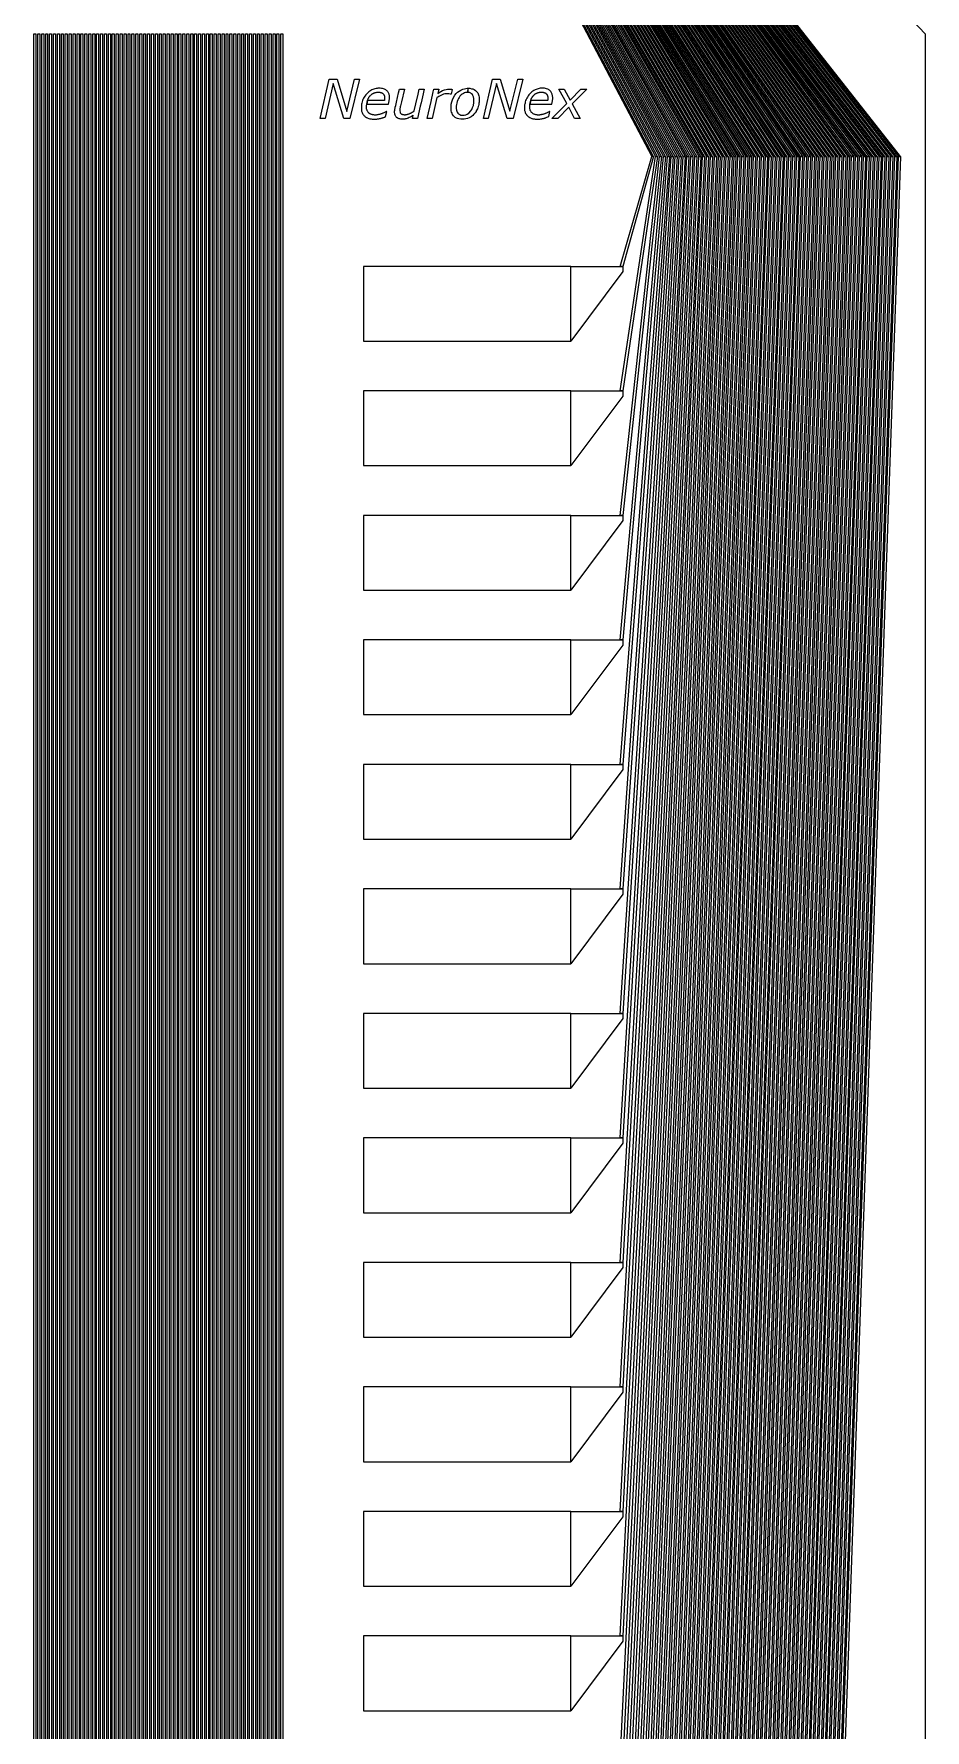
# Model space of a CAD drawing. Header units: inches. Extents: x 106592 to 209533, y 57057 to 74911.
# Drawn here: x 198897 to 199624, y 66637 to 68021 of the extents above; entities that cross this region are included whole.
import ezdxf

# ---------------------------------------------------------------- set-up
doc = ezdxf.new("R2010")
doc.units = ezdxf.units.IN
doc.header["$MEASUREMENT"] = 0
for name, color, linetype in [('metal', 221, 'Continuous'), ('nitride window', 40, 'Continuous'), ('profile', 140, 'Continuous')]:
    doc.layers.add(name, color=color, linetype=linetype)

msp = doc.modelspace()

# ---------------------------------------------------------------- linework, layer by layer
at = {"layer": 'metal'}
for points in [[(199143.5, 68411.4), (199142.9, 68411.4), (199400.9, 67921.4), (199402.5, 67921.4)], [(199404.1, 67921.4), (199405.7, 67921.4), (199144.7, 68411.4), (199144.1, 68411.4)], [(199145.9, 68411.4), (199145.3, 68411.4), (199407.3, 67921.4), (199408.9, 67921.4)], [(199410.5, 67921.4), (199412.1, 67921.4), (199147.1, 68411.4), (199146.5, 68411.4)], [(199148.3, 68411.4), (199147.7, 68411.4), (199413.7, 67921.4), (199415.3, 67921.4)], [(199149.5, 68411.4), (199148.9, 68411.4), (199416.9, 67921.4), (199418.5, 67921.4)], [(199421.7, 67921.4), (199420.1, 67921.4), (199150.1, 68411.4), (199150.7, 68411.4)], [(199151.9, 68411.4), (199151.3, 68411.4), (199423.3, 67921.4), (199424.9, 67921.4)], [(199428.1, 67921.4), (199426.5, 67921.4), (199152.5, 68411.4), (199153.1, 68411.4)], [(199154.3, 68411.4), (199153.7, 68411.4), (199429.7, 67921.4), (199431.3, 67921.4)], [(199434.5, 67921.4), (199432.9, 67921.4), (199154.9, 68411.4), (199155.5, 68411.4)], [(199156.7, 68411.4), (199156.1, 68411.4), (199436.1, 67921.4), (199437.7, 67921.4)], [(199157.9, 68411.4), (199157.3, 68411.4), (199439.3, 67921.4), (199440.9, 67921.4)], [(199442.5, 67921.4), (199444.1, 67921.4), (199159.1, 68411.4), (199158.5, 68411.4)], [(199160.3, 68411.4), (199159.7, 68411.4), (199445.7, 67921.4), (199447.3, 67921.4)], [(199448.9, 67921.4), (199450.5, 67921.4), (199161.5, 68411.4), (199160.9, 68411.4)], [(199162.7, 68411.4), (199162.1, 68411.4), (199452.1, 67921.4), (199453.7, 67921.4)], [(199163.9, 68411.4), (199163.3, 68411.4), (199455.3, 67921.4), (199456.9, 67921.4)], [(199165.1, 68411.4), (199164.5, 68411.4), (199458.5, 67921.4), (199460.1, 67921.4)], [(199166.3, 68411.4), (199165.7, 68411.4), (199461.7, 67921.4), (199463.3, 67921.4)], [(199167.5, 68411.4), (199166.9, 68411.4), (199464.9, 67921.4), (199466.5, 67921.4)], [(199469.7, 67921.4), (199468.1, 67921.4), (199168.1, 68411.4), (199168.7, 68411.4)], [(199169.9, 68411.4), (199169.3, 68411.4), (199471.3, 67921.4), (199472.9, 67921.4)], [(199476.1, 67921.4), (199474.5, 67921.4), (199170.5, 68411.4), (199171.1, 68411.4)], [(199172.3, 68411.4), (199171.7, 68411.4), (199477.7, 67921.4), (199479.3, 67921.4)], [(199482.5, 67921.4), (199480.9, 67921.4), (199172.9, 68411.4), (199173.5, 68411.4)], [(199174.7, 68411.4), (199174.1, 68411.4), (199484.1, 67921.4), (199485.7, 67921.4)], [(199175.9, 68411.4), (199175.3, 68411.4), (199487.3, 67921.4), (199488.9, 67921.4)], [(199490.5, 67921.4), (199492.1, 67921.4), (199177.1, 68411.4), (199176.5, 68411.4)], [(199178.3, 68411.4), (199177.7, 68411.4), (199493.7, 67921.4), (199495.3, 67921.4)], [(199496.9, 67921.4), (199498.5, 67921.4), (199179.5, 68411.4), (199178.9, 68411.4)], [(199180.7, 68411.4), (199180.1, 68411.4), (199500.1, 67921.4), (199501.7, 67921.4)], [(199181.9, 68411.4), (199181.3, 68411.4), (199503.3, 67921.4), (199504.9, 67921.4)], [(199183.1, 68411.4), (199182.5, 68411.4), (199506.5, 67921.4), (199508.1, 67921.4)], [(199184.3, 68411.4), (199183.7, 68411.4), (199509.7, 67921.4), (199511.3, 67921.4)], [(199185.5, 68411.4), (199184.9, 68411.4), (199512.9, 67921.4), (199514.5, 67921.4)], [(199517.7, 67921.4), (199516.1, 67921.4), (199186.1, 68411.4), (199186.7, 68411.4)], [(199187.9, 68411.4), (199187.3, 68411.4), (199519.3, 67921.4), (199520.9, 67921.4)], [(199524.1, 67921.4), (199522.5, 67921.4), (199188.5, 68411.4), (199189.1, 68411.4)], [(199190.3, 68411.4), (199189.7, 68411.4), (199525.7, 67921.4), (199527.3, 67921.4)], [(199530.5, 67921.4), (199528.9, 67921.4), (199190.9, 68411.4), (199191.5, 68411.4)], [(199192.7, 68411.4), (199192.1, 68411.4), (199532.1, 67921.4), (199533.7, 67921.4)], [(199193.9, 68411.4), (199193.3, 68411.4), (199535.3, 67921.4), (199536.9, 67921.4)], [(199538.5, 67921.4), (199540.1, 67921.4), (199195.1, 68411.4), (199194.5, 68411.4)], [(199196.3, 68411.4), (199195.7, 68411.4), (199541.7, 67921.4), (199543.3, 67921.4)], [(199544.9, 67921.4), (199546.5, 67921.4), (199197.5, 68411.4), (199196.9, 68411.4)], [(199198.7, 68411.4), (199198.1, 68411.4), (199548.1, 67921.4), (199549.7, 67921.4)], [(199199.9, 68411.4), (199199.3, 68411.4), (199551.3, 67921.4), (199552.9, 67921.4)], [(199201.1, 68411.4), (199200.5, 68411.4), (199554.5, 67921.4), (199556.1, 67921.4)], [(199202.3, 68411.4), (199201.7, 68411.4), (199557.7, 67921.4), (199559.3, 67921.4)], [(199203.5, 68411.4), (199202.9, 68411.4), (199560.9, 67921.4), (199562.5, 67921.4)], [(199565.7, 67921.4), (199564.1, 67921.4), (199204.1, 68411.4), (199204.7, 68411.4)], [(199205.9, 68411.4), (199205.3, 68411.4), (199567.3, 67921.4), (199568.9, 67921.4)], [(199572.1, 67921.4), (199570.5, 67921.4), (199206.5, 68411.4), (199207.1, 68411.4)], [(199208.3, 68411.4), (199207.7, 68411.4), (199573.7, 67921.4), (199575.3, 67921.4)], [(199578.5, 67921.4), (199576.9, 67921.4), (199208.9, 68411.4), (199209.5, 68411.4)], [(199210.7, 68411.4), (199210.1, 68411.4), (199580.1, 67921.4), (199581.7, 67921.4)], [(199211.9, 68411.4), (199211.3, 68411.4), (199583.3, 67921.4), (199584.9, 67921.4)], [(199586.5, 67921.4), (199588.1, 67921.4), (199213.1, 68411.4), (199212.5, 68411.4)], [(199214.3, 68411.4), (199213.7, 68411.4), (199589.7, 67921.4), (199591.3, 67921.4)], [(199592.9, 67921.4), (199594.5, 67921.4), (199215.5, 68411.4), (199214.9, 68411.4)], [(199216.7, 68411.4), (199216.1, 68411.4), (199596.1, 67921.4), (199597.7, 67921.4)], [(199217.9, 68411.4), (199217.3, 68411.4), (199599.3, 67921.4), (199600.9, 67921.4)], [(199219.1, 68411.4), (199218.5, 68411.4), (199602.5, 67921.4), (199604.1, 67921.4)], [(198898.2, 58721.4), (198896.6, 58721.4), (198896.6, 68021.4), (198898.2, 68021.4)], [(198901.4, 58721.4), (198899.8, 58721.4), (198899.8, 68021.4), (198901.4, 68021.4)], [(198904.6, 58721.4), (198903, 58721.4), (198903, 68021.4), (198904.6, 68021.4)], [(198907.8, 58721.4), (198906.2, 58721.4), (198906.2, 68021.4), (198907.8, 68021.4)], [(198911, 58721.4), (198909.4, 58721.4), (198909.4, 68021.4), (198911, 68021.4)], [(198914.2, 58721.4), (198912.6, 58721.4), (198912.6, 68021.4), (198914.2, 68021.4)], [(198917.4, 58721.4), (198915.8, 58721.4), (198915.8, 68021.4), (198917.4, 68021.4)], [(198920.6, 58721.4), (198919, 58721.4), (198919, 68021.4), (198920.6, 68021.4)], [(198923.8, 58721.4), (198922.2, 58721.4), (198922.2, 68021.4), (198923.8, 68021.4)], [(198927, 58721.4), (198925.4, 58721.4), (198925.4, 68021.4), (198927, 68021.4)], [(198930.2, 58721.4), (198928.6, 58721.4), (198928.6, 68021.4), (198930.2, 68021.4)], [(198933.4, 58721.4), (198931.8, 58721.4), (198931.8, 68021.4), (198933.4, 68021.4)], [(198936.6, 58721.4), (198935, 58721.4), (198935, 68021.4), (198936.6, 68021.4)], [(198939.8, 58721.4), (198938.2, 58721.4), (198938.2, 68021.4), (198939.8, 68021.4)], [(198943, 58721.4), (198941.4, 58721.4), (198941.4, 68021.4), (198943, 68021.4)], [(198946.2, 58721.4), (198944.6, 58721.4), (198944.6, 68021.4), (198946.2, 68021.4)], [(198949.4, 58721.4), (198947.8, 58721.4), (198947.8, 68021.4), (198949.4, 68021.4)], [(198952.6, 58721.4), (198951, 58721.4), (198951, 68021.4), (198952.6, 68021.4)], [(198955.8, 58721.4), (198954.2, 58721.4), (198954.2, 68021.4), (198955.8, 68021.4)], [(198959, 58721.4), (198957.4, 58721.4), (198957.4, 68021.4), (198959, 68021.4)], [(198962.2, 58721.4), (198960.6, 58721.4), (198960.6, 68021.4), (198962.2, 68021.4)], [(198965.4, 58721.4), (198963.8, 58721.4), (198963.8, 68021.4), (198965.4, 68021.4)], [(198968.6, 58721.4), (198967, 58721.4), (198967, 68021.4), (198968.6, 68021.4)], [(198971.8, 58721.4), (198970.2, 58721.4), (198970.2, 68021.4), (198971.8, 68021.4)], [(198975, 58721.4), (198973.4, 58721.4), (198973.4, 68021.4), (198975, 68021.4)], [(198978.2, 58721.4), (198976.6, 58721.4), (198976.6, 68021.4), (198978.2, 68021.4)], [(198981.4, 58721.4), (198979.8, 58721.4), (198979.8, 68021.4), (198981.4, 68021.4)], [(198984.6, 58721.4), (198983, 58721.4), (198983, 68021.4), (198984.6, 68021.4)], [(198987.8, 58721.4), (198986.2, 58721.4), (198986.2, 68021.4), (198987.8, 68021.4)], [(198991, 58721.4), (198989.4, 58721.4), (198989.4, 68021.4), (198991, 68021.4)], [(198994.2, 58721.4), (198992.6, 58721.4), (198992.6, 68021.4), (198994.2, 68021.4)], [(198997.4, 61418.7), (198995.8, 61418.7), (198995.8, 68021.4), (198997.4, 68021.4)], [(199000.6, 61418.7), (198999, 61418.7), (198999, 68021.4), (199000.6, 68021.4)], [(199003.8, 61418.7), (199002.2, 61418.7), (199002.2, 68021.4), (199003.8, 68021.4)], [(199007, 61418.7), (199005.4, 61418.7), (199005.4, 68021.4), (199007, 68021.4)], [(199010.2, 61418.7), (199008.6, 61418.7), (199008.6, 68021.4), (199010.2, 68021.4)], [(199013.4, 61418.7), (199011.8, 61418.7), (199011.8, 68021.4), (199013.4, 68021.4)], [(199016.6, 61418.7), (199015, 61418.7), (199015, 68021.4), (199016.6, 68021.4)], [(199019.8, 61418.7), (199018.2, 61418.7), (199018.2, 68021.4), (199019.8, 68021.4)], [(199023, 61418.7), (199021.4, 61418.7), (199021.4, 68021.4), (199023, 68021.4)], [(199026.2, 61418.7), (199024.6, 61418.7), (199024.6, 68021.4), (199026.2, 68021.4)], [(199029.4, 61418.7), (199027.8, 61418.7), (199027.8, 68021.4), (199029.4, 68021.4)], [(199032.6, 61418.7), (199031, 61418.7), (199031, 68021.4), (199032.6, 68021.4)], [(199035.8, 61418.7), (199034.2, 61418.7), (199034.2, 68021.4), (199035.8, 68021.4)], [(199039, 61418.7), (199037.4, 61418.7), (199037.4, 68021.4), (199039, 68021.4)], [(199042.2, 61418.7), (199040.6, 61418.7), (199040.6, 68021.4), (199042.2, 68021.4)], [(199045.4, 61418.7), (199043.8, 61418.7), (199043.8, 68021.4), (199045.4, 68021.4)], [(199048.6, 61418.7), (199047, 61418.7), (199047, 68021.4), (199048.6, 68021.4)], [(199051.8, 61418.7), (199050.2, 61418.7), (199050.2, 68021.4), (199051.8, 68021.4)], [(199055, 61418.7), (199053.4, 61418.7), (199053.4, 68021.4), (199055, 68021.4)], [(199058.2, 61418.7), (199056.6, 61418.7), (199056.6, 68021.4), (199058.2, 68021.4)], [(199061.4, 61418.7), (199059.8, 61418.7), (199059.8, 68021.4), (199061.4, 68021.4)], [(199064.6, 61418.7), (199063, 61418.7), (199063, 68021.4), (199064.6, 68021.4)], [(199067.8, 61418.7), (199066.2, 61418.7), (199066.2, 68021.4), (199067.8, 68021.4)], [(199071, 61418.7), (199069.4, 61418.7), (199069.4, 68021.4), (199071, 68021.4)], [(199074.2, 61418.7), (199072.6, 61418.7), (199072.6, 68021.4), (199074.2, 68021.4)], [(199077.4, 61418.7), (199075.8, 61418.7), (199075.8, 68021.4), (199077.4, 68021.4)], [(199080.6, 61418.7), (199079, 61418.7), (199079, 68021.4), (199080.6, 68021.4)], [(199083.8, 61418.7), (199082.2, 61418.7), (199082.2, 68021.4), (199083.8, 68021.4)], [(199087, 61418.7), (199085.4, 61418.7), (199085.4, 68021.4), (199087, 68021.4)], [(199090.2, 61418.7), (199088.6, 61418.7), (199088.6, 68021.4), (199090.2, 68021.4)], [(199093.4, 61418.7), (199091.8, 61418.7), (199091.8, 68021.4), (199093.4, 68021.4)], [(199096.6, 61418.7), (199095, 61418.7), (199095, 68021.4), (199096.6, 68021.4)], [(199099.8, 61418.7), (199098.2, 61418.7), (199098.2, 68021.4), (199099.8, 68021.4)], [(199130.3, 67952.4), (199137.7, 67984.4), (199144.1, 67984.4), (199152, 67958.2), (199158.3, 67984.4), (199162.4, 67984.4), (199154.6, 67952.4), (199149.6, 67952.4), (199140.9, 67981), (199134.3, 67952.4)], [(199168.3, 67964), (199186.1, 67964), (199186.4, 67965.3), (199186.7, 67966.8), (199186.9, 67968.6), (199186.9, 67969.6), (199186.8, 67970.8), (199186.5, 67972.1), (199186, 67973.3), (199185.7, 67973.9), (199185.3, 67974.4), (199184.9, 67974.9), (199184.3, 67975.3), (199183.8, 67975.8), (199183.4, 67976), (199182.8, 67976.2), (199181.9, 67976.6), (199181.1, 67976.8), (199180.3, 67976.9), (199179.3, 67977), (199178.3, 67977), (199177.4, 67977), (199176.7, 67976.9), (199175.9, 67976.8), (199175, 67976.6), (199174.1, 67976.4), (199173.3, 67976.1), (199172.5, 67975.7), (199171.5, 67975.2), (199170.7, 67974.7), (199169.9, 67974.1), (199169.1, 67973.4), (199168.3, 67972.5), (199167.5, 67971.7), (199166.8, 67970.7), (199166.2, 67969.9), (199165.7, 67969), (199165.2, 67967.9), (199164.8, 67967), (199164.5, 67966), (199164.3, 67965), (199164.1, 67964), (199164, 67963.3), (199163.9, 67962.6), (199163.9, 67961.7), (199163.9, 67961.3), (199163.9, 67960.7), (199163.9, 67960.1), (199163.9, 67959.4), (199164, 67958.9), (199164.1, 67958.4), (199164.3, 67957.8), (199164.5, 67957.2), (199164.8, 67956.5), (199165.1, 67956), (199165.4, 67955.6), (199165.5, 67955.4), (199166, 67954.8), (199166.4, 67954.5), (199166.8, 67954.1), (199167.4, 67953.6), (199168.1, 67953.2), (199168.8, 67952.9), (199169.2, 67952.7), (199169.9, 67952.5), (199170.1, 67952.4), (199170.8, 67952.2), (199171.3, 67952.1), (199172, 67952), (199172.7, 67951.9), (199173.4, 67951.8), (199173.9, 67951.8), (199174.3, 67951.8), (199174.8, 67951.8), (199175.3, 67951.8), (199175.9, 67951.9), (199176.5, 67951.9), (199177.1, 67952), (199177.5, 67952), (199178.1, 67952.1), (199178.6, 67952.3), (199179.1, 67952.4), (199179.5, 67952.5), (199180, 67952.6), (199180.4, 67952.7), (199180.8, 67952.8), (199181.3, 67953), (199181.6, 67953.1), (199182.2, 67953.3), (199182.8, 67953.5), (199183.7, 67953.9), (199184.6, 67958.2), (199184.4, 67958.2), (199183.9, 67957.9), (199183.3, 67957.5), (199182.7, 67957.2), (199182.3, 67957), (199181.8, 67956.8), (199181.4, 67956.6), (199180.9, 67956.4), (199180.5, 67956.3), (199180.1, 67956.1), (199179.6, 67955.9), (199179.3, 67955.8), (199178.8, 67955.7), (199178.3, 67955.6), (199177.8, 67955.5), (199177.4, 67955.4), (199177, 67955.3), (199176.5, 67955.3), (199176, 67955.2), (199175.5, 67955.2), (199174.9, 67955.2), (199174.5, 67955.2), (199174.1, 67955.3), (199173.6, 67955.3), (199173, 67955.4), (199172.7, 67955.5), (199172.2, 67955.6), (199171.7, 67955.8), (199171.4, 67956), (199171, 67956.1), (199170.7, 67956.3), (199170.3, 67956.6), (199170.1, 67956.8), (199169.8, 67957.1), (199169.6, 67957.3), (199169.4, 67957.6), (199169.2, 67957.9), (199168.9, 67958.3), (199168.8, 67958.4), (199168.7, 67958.7), (199168.6, 67959), (199168.5, 67959.3), (199168.4, 67959.6), (199168.2, 67960.1), (199168.1, 67960.9), (199168.1, 67961.7), (199168.1, 67962.4), (199168.2, 67963.2), (199168.3, 67963.8), (199168.3, 67964), (199168.3, 67964), (199168.9, 67967), (199169, 67967.3), (199169.1, 67967.6), (199169.2, 67967.9), (199169.4, 67968.3), (199169.5, 67968.7), (199169.7, 67969), (199169.9, 67969.3), (199170, 67969.6), (199170.1, 67969.8), (199170.3, 67970), (199170.5, 67970.3), (199170.7, 67970.5), (199170.9, 67970.8), (199171.1, 67971), (199171.4, 67971.3), (199171.6, 67971.5), (199171.9, 67971.7), (199172.1, 67972), (199172.4, 67972.2), (199172.7, 67972.4), (199172.9, 67972.5), (199173.2, 67972.7), (199173.4, 67972.8), (199173.5, 67972.9), (199173.8, 67973), (199174, 67973.1), (199174.2, 67973.2), (199174.5, 67973.3), (199174.7, 67973.4), (199174.9, 67973.4), (199175.2, 67973.5), (199175.4, 67973.6), (199175.7, 67973.7), (199175.9, 67973.7), (199176.1, 67973.7), (199176.4, 67973.8), (199176.7, 67973.8), (199176.9, 67973.8), (199177.2, 67973.8), (199177.6, 67973.9), (199177.7, 67973.9), (199177.9, 67973.9), (199178.2, 67973.8), (199178.4, 67973.8), (199178.6, 67973.8), (199178.8, 67973.8), (199178.9, 67973.8), (199179.2, 67973.7), (199179.5, 67973.7), (199179.7, 67973.6), (199180, 67973.5), (199180.1, 67973.5), (199180.2, 67973.5), (199180.3, 67973.4), (199180.5, 67973.4), (199180.6, 67973.3), (199180.7, 67973.2), (199180.9, 67973.2), (199180.9, 67973.1), (199181, 67973.1), (199181.1, 67973), (199181.3, 67972.9), (199181.3, 67972.9), (199181.4, 67972.8), (199181.5, 67972.7), (199181.6, 67972.6), (199181.7, 67972.5), (199181.8, 67972.4), (199182, 67972.1), (199182.2, 67971.9), (199182.3, 67971.6), (199182.4, 67971.4), (199182.5, 67971.2), (199182.6, 67971), (199182.7, 67970.8), (199182.7, 67970.6), (199182.8, 67970.3), (199182.8, 67970.1), (199182.9, 67969.6), (199182.9, 67969.3), (199182.9, 67969), (199182.9, 67968.6), (199182.9, 67968.3), (199182.9, 67968), (199182.8, 67967.7), (199182.8, 67967.4), (199182.8, 67967.2), (199182.7, 67967), (199169, 67967), (199168.9, 67967)], [(199195, 67976.4), (199199, 67976.4), (199196.7, 67966.1), (199195.9, 67962.7), (199195.7, 67961.8), (199195.5, 67961), (199195.4, 67960.4), (199195.3, 67959.3), (199195.3, 67958.5), (199195.5, 67957.6), (199195.7, 67957), (199196.1, 67956.5), (199196.4, 67956.2), (199196.5, 67956.1), (199196.7, 67956), (199196.9, 67955.9), (199197.2, 67955.8), (199197.4, 67955.7), (199197.7, 67955.6), (199197.9, 67955.5), (199198.2, 67955.5), (199198.5, 67955.5), (199198.7, 67955.4), (199199, 67955.4), (199199.3, 67955.4), (199199.6, 67955.4), (199199.8, 67955.4), (199200.2, 67955.5), (199200.4, 67955.5), (199200.7, 67955.5), (199201.1, 67955.6), (199201.4, 67955.7), (199201.6, 67955.8), (199201.9, 67955.9), (199202.2, 67956), (199202.6, 67956.1), (199203, 67956.3), (199203.4, 67956.5), (199203.8, 67956.7), (199204.2, 67956.8), (199204.5, 67957), (199204.7, 67957.1), (199204.9, 67957.2), (199205.2, 67957.4), (199205.5, 67957.5), (199205.7, 67957.7), (199205.9, 67957.8), (199206.1, 67957.9), (199206.4, 67958.1), (199206.6, 67958.3), (199206.8, 67958.3), (199206.9, 67958.4), (199207, 67958.5), (199208.3, 67964.3), (199210.2, 67972.3), (199211.1, 67976.4), (199215.2, 67976.4), (199213.7, 67970.1), (199212.6, 67965.1), (199211.9, 67962.4), (199209.6, 67952.4), (199205.5, 67952.4), (199206.2, 67955), (199205.6, 67954.6), (199204.7, 67954.1), (199203.8, 67953.5), (199203, 67953.1), (199202.2, 67952.7), (199201.4, 67952.4), (199200.5, 67952.1), (199199.9, 67952), (199199.3, 67951.8), (199198.7, 67951.7), (199197.9, 67951.7), (199197.2, 67951.7), (199196.5, 67951.8), (199196, 67951.8), (199195.3, 67952), (199194.8, 67952.1), (199194.3, 67952.3), (199193.8, 67952.5), (199193.4, 67952.8), (199193.1, 67953), (199192.7, 67953.2), (199192.4, 67953.6), (199192, 67954.1), (199191.7, 67954.6), (199191.4, 67955.2), (199191.2, 67955.8), (199191.1, 67956.5), (199191, 67957.1), (199191, 67957.7), (199191, 67958.3), (199191.1, 67959.2), (199191.3, 67960.2), (199191.4, 67960.8), (199191.5, 67961.5), (199191.9, 67963.1), (199192.5, 67965.8), (199194.3, 67973.4), (199195, 67976.4), (199195, 67976.4)], [(199223.1, 67976.4), (199227.2, 67976.4), (199226.4, 67972.8), (199227.5, 67973.6), (199228.8, 67974.4), (199230.2, 67975.1), (199231.7, 67975.7), (199233.1, 67976.1), (199234.3, 67976.3), (199235.4, 67976.4), (199236.6, 67976.3), (199237.5, 67976.2), (199238.1, 67976.1), (199237.1, 67972.1), (199236.8, 67972.1), (199236.3, 67972.2), (199235.2, 67972.4), (199234.2, 67972.5), (199233.2, 67972.5), (199232.1, 67972.4), (199230.9, 67972.1), (199229.2, 67971.5), (199228.2, 67971), (199227.1, 67970.4), (199226.2, 67969.8), (199225.6, 67969.4), (199221.7, 67952.4), (199217.6, 67952.4), (199220.8, 67966.3), (199222.6, 67974)], [(199251, 67977), (199252.5, 67977), (199253.8, 67976.7), (199254.8, 67976.5), (199255.9, 67976), (199257.2, 67975.1), (199258, 67974.3), (199258.9, 67973.2), (199259.5, 67971.8), (199259.8, 67970.8), (199260, 67969.7), (199260.1, 67968.6), (199260.1, 67967.4), (199260, 67965.8), (199259.9, 67964.8), (199259.7, 67963.7), (199259.4, 67962.7), (199259.3, 67962.1), (199258.9, 67961.1), (199258.6, 67960.3), (199258.2, 67959.5), (199257.7, 67958.6), (199257.5, 67958.1), (199256.7, 67957), (199255.8, 67956), (199254.8, 67954.9), (199253.4, 67953.8), (199252, 67953), (199250.5, 67952.4), (199249.3, 67952), (199247.9, 67951.8), (199246.2, 67951.7), (199245.2, 67951.7), (199243.5, 67952), (199242.4, 67952.3), (199241.5, 67952.7), (199240.6, 67953.2), (199239.9, 67953.8), (199239, 67954.6), (199238.4, 67955.6), (199237.9, 67956.6), (199237.6, 67957.5), (199237.3, 67958.7), (199237.2, 67959.9), (199237.1, 67961.4), (199237.2, 67962.3), (199237.3, 67964.1), (199237.8, 67965.9), (199238.3, 67967.6), (199239.1, 67969.5), (199240.2, 67971.3), (199241.3, 67972.7), (199242.4, 67973.8), (199243.6, 67974.7), (199245, 67975.6), (199246.7, 67976.3), (199248.2, 67976.7), (199249.3, 67976.9), (199250.2, 67977), (199250.9, 67977), (199250.9, 67973.6), (199249.9, 67973.6), (199248.9, 67973.5), (199248.1, 67973.3), (199247.2, 67972.9), (199246.2, 67972.3), (199245.3, 67971.6), (199244.4, 67970.7), (199243.6, 67969.5), (199243.1, 67968.7), (199242.6, 67967.6), (199242, 67966.2), (199241.7, 67964.9), (199241.5, 67963.7), (199241.4, 67962.3), (199241.4, 67960.5), (199241.5, 67959.1), (199242, 67957.6), (199242.6, 67956.8), (199243.3, 67956.1), (199244.2, 67955.6), (199245.1, 67955.2), (199246.4, 67955.1), (199247.7, 67955.1), (199249.1, 67955.4), (199250.3, 67955.9), (199251.7, 67956.8), (199253.2, 67958.5), (199254, 67959.8), (199254.7, 67961.3), (199255.3, 67963.1), (199255.7, 67965.3), (199255.7, 67966.9), (199255.8, 67968.6), (199255.5, 67970), (199255, 67971.2), (199254.5, 67972), (199253.9, 67972.6), (199253.2, 67973), (199252.1, 67973.5), (199251.3, 67973.6), (199250.9, 67973.6)], [(199263.5, 67952.4), (199270.9, 67984.4), (199277.3, 67984.4), (199285.2, 67958.3), (199291.5, 67984.4), (199295.6, 67984.4), (199287.8, 67952.4), (199282.8, 67952.4), (199274.1, 67981), (199267.5, 67952.4)], [(199301.5, 67964), (199319.3, 67964), (199319.6, 67965.3), (199319.9, 67966.9), (199320.1, 67968.6), (199320.1, 67969.6), (199320, 67970.8), (199319.7, 67972.2), (199319.2, 67973.4), (199318.9, 67973.9), (199318.5, 67974.4), (199318.1, 67974.9), (199317.5, 67975.4), (199317, 67975.8), (199316.6, 67976), (199316, 67976.3), (199315.1, 67976.6), (199314.3, 67976.8), (199313.5, 67977), (199312.5, 67977), (199311.5, 67977.1), (199310.6, 67977), (199309.9, 67977), (199309.1, 67976.9), (199308.2, 67976.7), (199307.3, 67976.4), (199306.5, 67976.1), (199305.7, 67975.8), (199304.7, 67975.2), (199303.9, 67974.7), (199303.1, 67974.1), (199302.3, 67973.4), (199301.5, 67972.6), (199300.7, 67971.7), (199300, 67970.8), (199299.4, 67969.9), (199298.9, 67969), (199298.4, 67968), (199298, 67967), (199297.7, 67966), (199297.5, 67965), (199297.3, 67964.1), (199297.2, 67963.4), (199297.1, 67962.6), (199297.1, 67961.8), (199297.1, 67961.3), (199297.1, 67960.7), (199297.1, 67960.1), (199297.1, 67959.4), (199297.2, 67958.9), (199297.3, 67958.4), (199297.5, 67957.9), (199297.7, 67957.2), (199298, 67956.5), (199298.3, 67956), (199298.6, 67955.6), (199298.7, 67955.4), (199299.2, 67954.9), (199299.5, 67954.5), (199300, 67954.1), (199300.6, 67953.7), (199301.3, 67953.2), (199302, 67952.9), (199302.4, 67952.7), (199303.1, 67952.5), (199303.3, 67952.4), (199304, 67952.2), (199304.5, 67952.1), (199305.2, 67952), (199305.9, 67951.9), (199306.6, 67951.9), (199307.1, 67951.9), (199307.5, 67951.9), (199308, 67951.8), (199308.5, 67951.9), (199309.1, 67951.9), (199309.7, 67951.9), (199310.3, 67952), (199310.7, 67952.1), (199311.3, 67952.2), (199311.8, 67952.3), (199312.3, 67952.4), (199312.7, 67952.5), (199313.1, 67952.6), (199313.6, 67952.7), (199314, 67952.9), (199314.4, 67953), (199314.8, 67953.1), (199315.4, 67953.4), (199316, 67953.6), (199316.9, 67953.9), (199317.8, 67958.2), (199317.6, 67958.2), (199317.1, 67957.9), (199316.5, 67957.6), (199315.9, 67957.2), (199315.5, 67957), (199315, 67956.8), (199314.6, 67956.6), (199314.1, 67956.5), (199313.7, 67956.3), (199313.3, 67956.1), (199312.8, 67956), (199312.5, 67955.9), (199312, 67955.7), (199311.5, 67955.6), (199311, 67955.5), (199310.6, 67955.4), (199310.2, 67955.3), (199309.7, 67955.3), (199309.2, 67955.2), (199308.7, 67955.2), (199308.1, 67955.2), (199307.7, 67955.2), (199307.3, 67955.3), (199306.7, 67955.3), (199306.2, 67955.4), (199305.9, 67955.5), (199305.4, 67955.7), (199304.9, 67955.8), (199304.6, 67956), (199304.2, 67956.2), (199303.9, 67956.4), (199303.5, 67956.6), (199303.3, 67956.9), (199302.9, 67957.2), (199302.8, 67957.3), (199302.6, 67957.6), (199302.4, 67957.9), (199302.1, 67958.3), (199302, 67958.5), (199301.8, 67958.8), (199301.8, 67959), (199301.7, 67959.3), (199301.6, 67959.6), (199301.4, 67960.2), (199301.3, 67961), (199301.3, 67961.7), (199301.3, 67962.4), (199301.4, 67963.2), (199301.5, 67963.8), (199301.5, 67964), (199301.5, 67964), (199302.1, 67967), (199302.2, 67967.3), (199302.3, 67967.6), (199302.4, 67967.9), (199302.6, 67968.4), (199302.7, 67968.7), (199302.9, 67969), (199303, 67969.3), (199303.2, 67969.6), (199303.3, 67969.8), (199303.5, 67970), (199303.7, 67970.4), (199303.9, 67970.5), (199304.1, 67970.8), (199304.3, 67971), (199304.6, 67971.4), (199304.8, 67971.5), (199305.1, 67971.8), (199305.3, 67972), (199305.6, 67972.2), (199305.9, 67972.4), (199306.1, 67972.5), (199306.4, 67972.7), (199306.6, 67972.8), (199306.7, 67972.9), (199307, 67973), (199307.2, 67973.1), (199307.4, 67973.2), (199307.7, 67973.3), (199307.9, 67973.4), (199308.1, 67973.5), (199308.4, 67973.6), (199308.6, 67973.6), (199308.9, 67973.7), (199309.1, 67973.7), (199309.3, 67973.8), (199309.6, 67973.8), (199309.9, 67973.8), (199310.1, 67973.9), (199310.4, 67973.9), (199310.8, 67973.9), (199310.9, 67973.9), (199311.1, 67973.9), (199311.4, 67973.9), (199311.6, 67973.9), (199311.8, 67973.8), (199312, 67973.8), (199312.1, 67973.8), (199312.4, 67973.8), (199312.7, 67973.7), (199312.9, 67973.7), (199313.2, 67973.6), (199313.3, 67973.6), (199313.4, 67973.5), (199313.5, 67973.4), (199313.7, 67973.4), (199313.8, 67973.3), (199313.9, 67973.3), (199314.1, 67973.2), (199314.1, 67973.2), (199314.2, 67973.1), (199314.3, 67973), (199314.4, 67972.9), (199314.5, 67972.9), (199314.6, 67972.8), (199314.7, 67972.7), (199314.8, 67972.6), (199314.9, 67972.5), (199315, 67972.4), (199315.2, 67972.1), (199315.4, 67971.9), (199315.5, 67971.7), (199315.6, 67971.4), (199315.7, 67971.2), (199315.8, 67971.1), (199315.9, 67970.8), (199315.9, 67970.6), (199316, 67970.3), (199316, 67970.1), (199316.1, 67969.6), (199316.1, 67969.4), (199316.1, 67969), (199316.1, 67968.6), (199316.1, 67968.3), (199316.1, 67968), (199316, 67967.8), (199316, 67967.5), (199316, 67967.2), (199315.9, 67967), (199302.2, 67967), (199302.1, 67967)], [(199325.1, 67976.4), (199329.5, 67976.4), (199334.3, 67967.2), (199343.1, 67976.4), (199348, 67976.4), (199336, 67964.3), (199342.5, 67952.4), (199338, 67952.4), (199333.2, 67961.5), (199324.4, 67952.4), (199319.5, 67952.4), (199331.6, 67964.5)], [(199468.1, 67921.4), (199469.7, 67921.4), (199377.3, 65698), (199375.2, 65698)], [(199377.3, 65799.6), (199375.2, 65799.6), (199464.9, 67921.4), (199466.5, 67921.4)], [(199461.7, 67921.4), (199463.3, 67921.4), (199377.3, 65901.2), (199375.2, 65901.2)], [(199377.3, 66002.8), (199375.2, 66002.8), (199458.5, 67921.4), (199460.1, 67921.4)], [(199377.3, 66104.4), (199375.2, 66104.4), (199455.3, 67921.4), (199456.9, 67921.4)], [(199452.1, 67921.4), (199453.7, 67921.4), (199377.3, 66206.1), (199375.2, 66206.1)], [(199471.3, 67921.4), (199472.9, 67921.4), (199377.3, 65596.4), (199375.2, 65596.4)], [(199474.5, 67921.4), (199476.1, 67921.4), (199377.3, 65494.8), (199375.2, 65494.8)], [(199500.1, 67921.4), (199501.7, 67921.4), (199377.3, 64682), (199375.2, 64682)], [(199496.9, 67921.4), (199498.5, 67921.4), (199377.3, 64783.6), (199375.2, 64783.6)], [(199477.7, 67921.4), (199479.3, 67921.4), (199377.3, 65393.2), (199375.2, 65393.2)], [(199377.3, 65291.6), (199375.2, 65291.6), (199480.9, 67921.4), (199482.5, 67921.4)], [(199377.3, 65190), (199375.2, 65190), (199484.1, 67921.4), (199485.7, 67921.4)], [(199487.3, 67921.4), (199488.9, 67921.4), (199377.3, 65088.4), (199375.2, 65088.4)], [(199377.3, 64986.8), (199375.2, 64986.8), (199490.5, 67921.4), (199492.1, 67921.4)], [(199493.7, 67921.4), (199495.3, 67921.4), (199377.3, 64885.2), (199375.2, 64885.2)], [(199442.5, 67921.4), (199444.1, 67921.4), (199377.3, 66510.9), (199375.2, 66510.9)], [(199377.3, 66612.5), (199375.2, 66612.5), (199439.3, 67921.4), (199440.9, 67921.4)], [(199436.1, 67921.4), (199437.7, 67921.4), (199377.3, 66714.1), (199375.2, 66714.1)], [(199377.3, 66815.7), (199375.2, 66815.7), (199432.9, 67921.4), (199434.5, 67921.4)], [(199377.3, 66917.3), (199375.2, 66917.3), (199429.7, 67921.4), (199431.3, 67921.4)], [(199426.5, 67921.4), (199428.1, 67921.4), (199377.3, 67018.9), (199375.2, 67018.9)], [(199445.7, 67921.4), (199447.3, 67921.4), (199377.3, 66409.3), (199375.2, 66409.3)], [(199448.9, 67921.4), (199450.5, 67921.4), (199377.3, 66307.7), (199375.2, 66307.7)], [(199423.3, 67921.4), (199424.9, 67921.4), (199377.3, 67120.5), (199375.2, 67120.5)], [(199420.1, 67921.4), (199421.7, 67921.4), (199377.3, 67222.1), (199375.2, 67222.1)], [(199400.9, 67921.4), (199402.5, 67921.4), (199377.3, 67831.7), (199375.2, 67831.7)], [(199377.3, 67730.1), (199375.2, 67730.1), (199404.1, 67921.4), (199405.7, 67921.4)], [(199377.3, 67628.5), (199375.2, 67628.5), (199407.3, 67921.4), (199408.9, 67921.4)], [(199410.5, 67921.4), (199412.1, 67921.4), (199377.3, 67526.9), (199375.2, 67526.9)], [(199377.3, 67425.3), (199375.2, 67425.3), (199413.7, 67921.4), (199415.3, 67921.4)], [(199416.9, 67921.4), (199418.5, 67921.4), (199377.3, 67323.7), (199375.2, 67323.7)], [(199570.5, 67921.4), (199572.1, 67921.4), (199377.3, 62446.7), (199375.2, 62446.7)], [(199377.3, 62548.3), (199375.2, 62548.3), (199567.3, 67921.4), (199568.9, 67921.4)], [(199564.1, 67921.4), (199565.7, 67921.4), (199377.3, 62649.9), (199375.2, 62649.9)], [(199377.3, 62751.5), (199375.2, 62751.5), (199560.9, 67921.4), (199562.5, 67921.4)], [(199377.3, 62853.1), (199375.2, 62853.1), (199557.7, 67921.4), (199559.3, 67921.4)], [(199554.5, 67921.4), (199556.1, 67921.4), (199377.3, 62954.7), (199375.2, 62954.7)], [(199573.7, 67921.4), (199575.3, 67921.4), (199377.3, 62345.1), (199375.2, 62345.1)], [(199576.9, 67921.4), (199578.5, 67921.4), (199377.3, 62243.5), (199375.2, 62243.5)], [(199602.5, 67921.4), (199604.1, 67921.4), (199377.3, 61430.7), (199375.2, 61430.7)], [(199599.3, 67921.4), (199600.9, 67921.4), (199377.3, 61532.3), (199375.2, 61532.3)], [(199580.1, 67921.4), (199581.7, 67921.4), (199377.3, 62141.9), (199375.2, 62141.9)], [(199377.3, 62040.3), (199375.2, 62040.3), (199583.3, 67921.4), (199584.9, 67921.4)], [(199377.3, 61938.7), (199375.2, 61938.7), (199586.5, 67921.4), (199588.1, 67921.4)], [(199589.7, 67921.4), (199591.3, 67921.4), (199377.3, 61837.1), (199375.2, 61837.1)], [(199377.3, 61735.5), (199375.2, 61735.5), (199592.9, 67921.4), (199594.5, 67921.4)], [(199596.1, 67921.4), (199597.7, 67921.4), (199377.3, 61633.9), (199375.2, 61633.9)], [(199544.9, 67921.4), (199546.5, 67921.4), (199377.3, 63259.5), (199375.2, 63259.5)], [(199377.3, 63361.1), (199375.2, 63361.1), (199541.7, 67921.4), (199543.3, 67921.4)], [(199538.5, 67921.4), (199540.1, 67921.4), (199377.3, 63462.7), (199375.2, 63462.7)], [(199377.3, 63564.3), (199375.2, 63564.3), (199535.3, 67921.4), (199536.9, 67921.4)], [(199377.3, 63666), (199375.2, 63666), (199532.1, 67921.4), (199533.7, 67921.4)], [(199528.9, 67921.4), (199530.5, 67921.4), (199377.3, 63767.6), (199375.2, 63767.6)], [(199548.1, 67921.4), (199549.7, 67921.4), (199377.3, 63157.9), (199375.2, 63157.9)], [(199551.3, 67921.4), (199552.9, 67921.4), (199377.3, 63056.3), (199375.2, 63056.3)], [(199525.7, 67921.4), (199527.3, 67921.4), (199377.3, 63869.2), (199375.2, 63869.2)], [(199522.5, 67921.4), (199524.1, 67921.4), (199377.3, 63970.8), (199375.2, 63970.8)], [(199503.3, 67921.4), (199504.9, 67921.4), (199377.3, 64580.4), (199375.2, 64580.4)], [(199377.3, 64478.8), (199375.2, 64478.8), (199506.5, 67921.4), (199508.1, 67921.4)], [(199377.3, 64377.2), (199375.2, 64377.2), (199509.7, 67921.4), (199511.3, 67921.4)], [(199512.9, 67921.4), (199514.5, 67921.4), (199377.3, 64275.6), (199375.2, 64275.6)], [(199377.3, 64174), (199375.2, 64174), (199516.1, 67921.4), (199517.7, 67921.4)], [(199519.3, 67921.4), (199520.9, 67921.4), (199377.3, 64072.4), (199375.2, 64072.4)], [(199335, 67831.7), (199165.7, 67831.7), (199165.7, 67770.8), (199335, 67770.8)], [(199335, 67770.8), (199335, 67831.7), (199377.3, 67831.7), (199377.3, 67827.5), (199335, 67770.8)], [(199335, 67730.1), (199165.7, 67730.1), (199165.7, 67669.1), (199335, 67669.1)], [(199335, 67669.1), (199335, 67730.1), (199377.3, 67730.1), (199377.3, 67725.9), (199335, 67669.1)], [(199335, 67628.5), (199165.7, 67628.5), (199165.7, 67567.5), (199335, 67567.5)], [(199335, 67567.5), (199335, 67628.5), (199377.3, 67628.5), (199377.3, 67624.3), (199335, 67567.5)], [(199335, 67526.9), (199165.7, 67526.9), (199165.7, 67465.9), (199335, 67465.9)], [(199335, 67465.9), (199335, 67526.9), (199377.3, 67526.9), (199377.3, 67522.7), (199335, 67465.9)], [(199335, 67425.3), (199165.7, 67425.3), (199165.7, 67364.3), (199335, 67364.3)], [(199335, 67364.3), (199335, 67425.3), (199377.3, 67425.3), (199377.3, 67421.1), (199335, 67364.3)], [(199335, 67323.7), (199165.7, 67323.7), (199165.7, 67262.7), (199335, 67262.7)], [(199335, 67262.7), (199335, 67323.7), (199377.3, 67323.7), (199377.3, 67319.5), (199335, 67262.7)], [(199335, 67222.1), (199165.7, 67222.1), (199165.7, 67161.1), (199335, 67161.1)], [(199335, 67161.1), (199335, 67222.1), (199377.3, 67222.1), (199377.3, 67217.9), (199335, 67161.1)], [(199335, 67120.5), (199165.7, 67120.5), (199165.7, 67059.5), (199335, 67059.5)], [(199335, 67059.5), (199335, 67120.5), (199377.3, 67120.5), (199377.3, 67116.3), (199335, 67059.5)], [(199335, 67018.9), (199165.7, 67018.9), (199165.7, 66957.9), (199335, 66957.9)], [(199335, 66957.9), (199335, 67018.9), (199377.3, 67018.9), (199377.3, 67014.7), (199335, 66957.9)], [(199335, 66917.3), (199165.7, 66917.3), (199165.7, 66856.3), (199335, 66856.3)], [(199335, 66856.3), (199335, 66917.3), (199377.3, 66917.3), (199377.3, 66913), (199335, 66856.3)], [(199335, 66815.7), (199165.7, 66815.7), (199165.7, 66754.7), (199335, 66754.7)], [(199335, 66754.7), (199335, 66815.7), (199377.3, 66815.7), (199377.3, 66811.4), (199335, 66754.7)], [(199335, 66714.1), (199165.7, 66714.1), (199165.7, 66653.1), (199335, 66653.1)], [(199335, 66653.1), (199335, 66714.1), (199377.3, 66714.1), (199377.3, 66709.8), (199335, 66653.1)]]:
    msp.add_lwpolyline(points, close=True, dxfattribs=at)
at = {"layer": 'nitride window'}
for points in [[(199335, 67831.7), (199165.7, 67831.7), (199165.7, 67770.8), (199335, 67770.8)], [(199335, 67730.1), (199165.7, 67730.1), (199165.7, 67669.1), (199335, 67669.1)], [(199335, 67628.5), (199165.7, 67628.5), (199165.7, 67567.5), (199335, 67567.5)], [(199335, 67526.9), (199165.7, 67526.9), (199165.7, 67465.9), (199335, 67465.9)], [(199335, 67425.3), (199165.7, 67425.3), (199165.7, 67364.3), (199335, 67364.3)], [(199335, 67323.7), (199165.7, 67323.7), (199165.7, 67262.7), (199335, 67262.7)], [(199335, 67222.1), (199165.7, 67222.1), (199165.7, 67161.1), (199335, 67161.1)], [(199335, 67120.5), (199165.7, 67120.5), (199165.7, 67059.5), (199335, 67059.5)], [(199335, 67018.9), (199165.7, 67018.9), (199165.7, 66957.9), (199335, 66957.9)], [(199335, 66917.3), (199165.7, 66917.3), (199165.7, 66856.3), (199335, 66856.3)], [(199335, 66815.7), (199165.7, 66815.7), (199165.7, 66754.7), (199335, 66754.7)], [(199335, 66714.1), (199165.7, 66714.1), (199165.7, 66653.1), (199335, 66653.1)]]:
    msp.add_lwpolyline(points, close=True, dxfattribs=at)
at = {"layer": 'profile'}
msp.add_lwpolyline([(199257.6, 68411.4), (199624.1, 68021.4), (199624.1, 57981.8)], dxfattribs=at)

doc.saveas('drawing.dxf')
